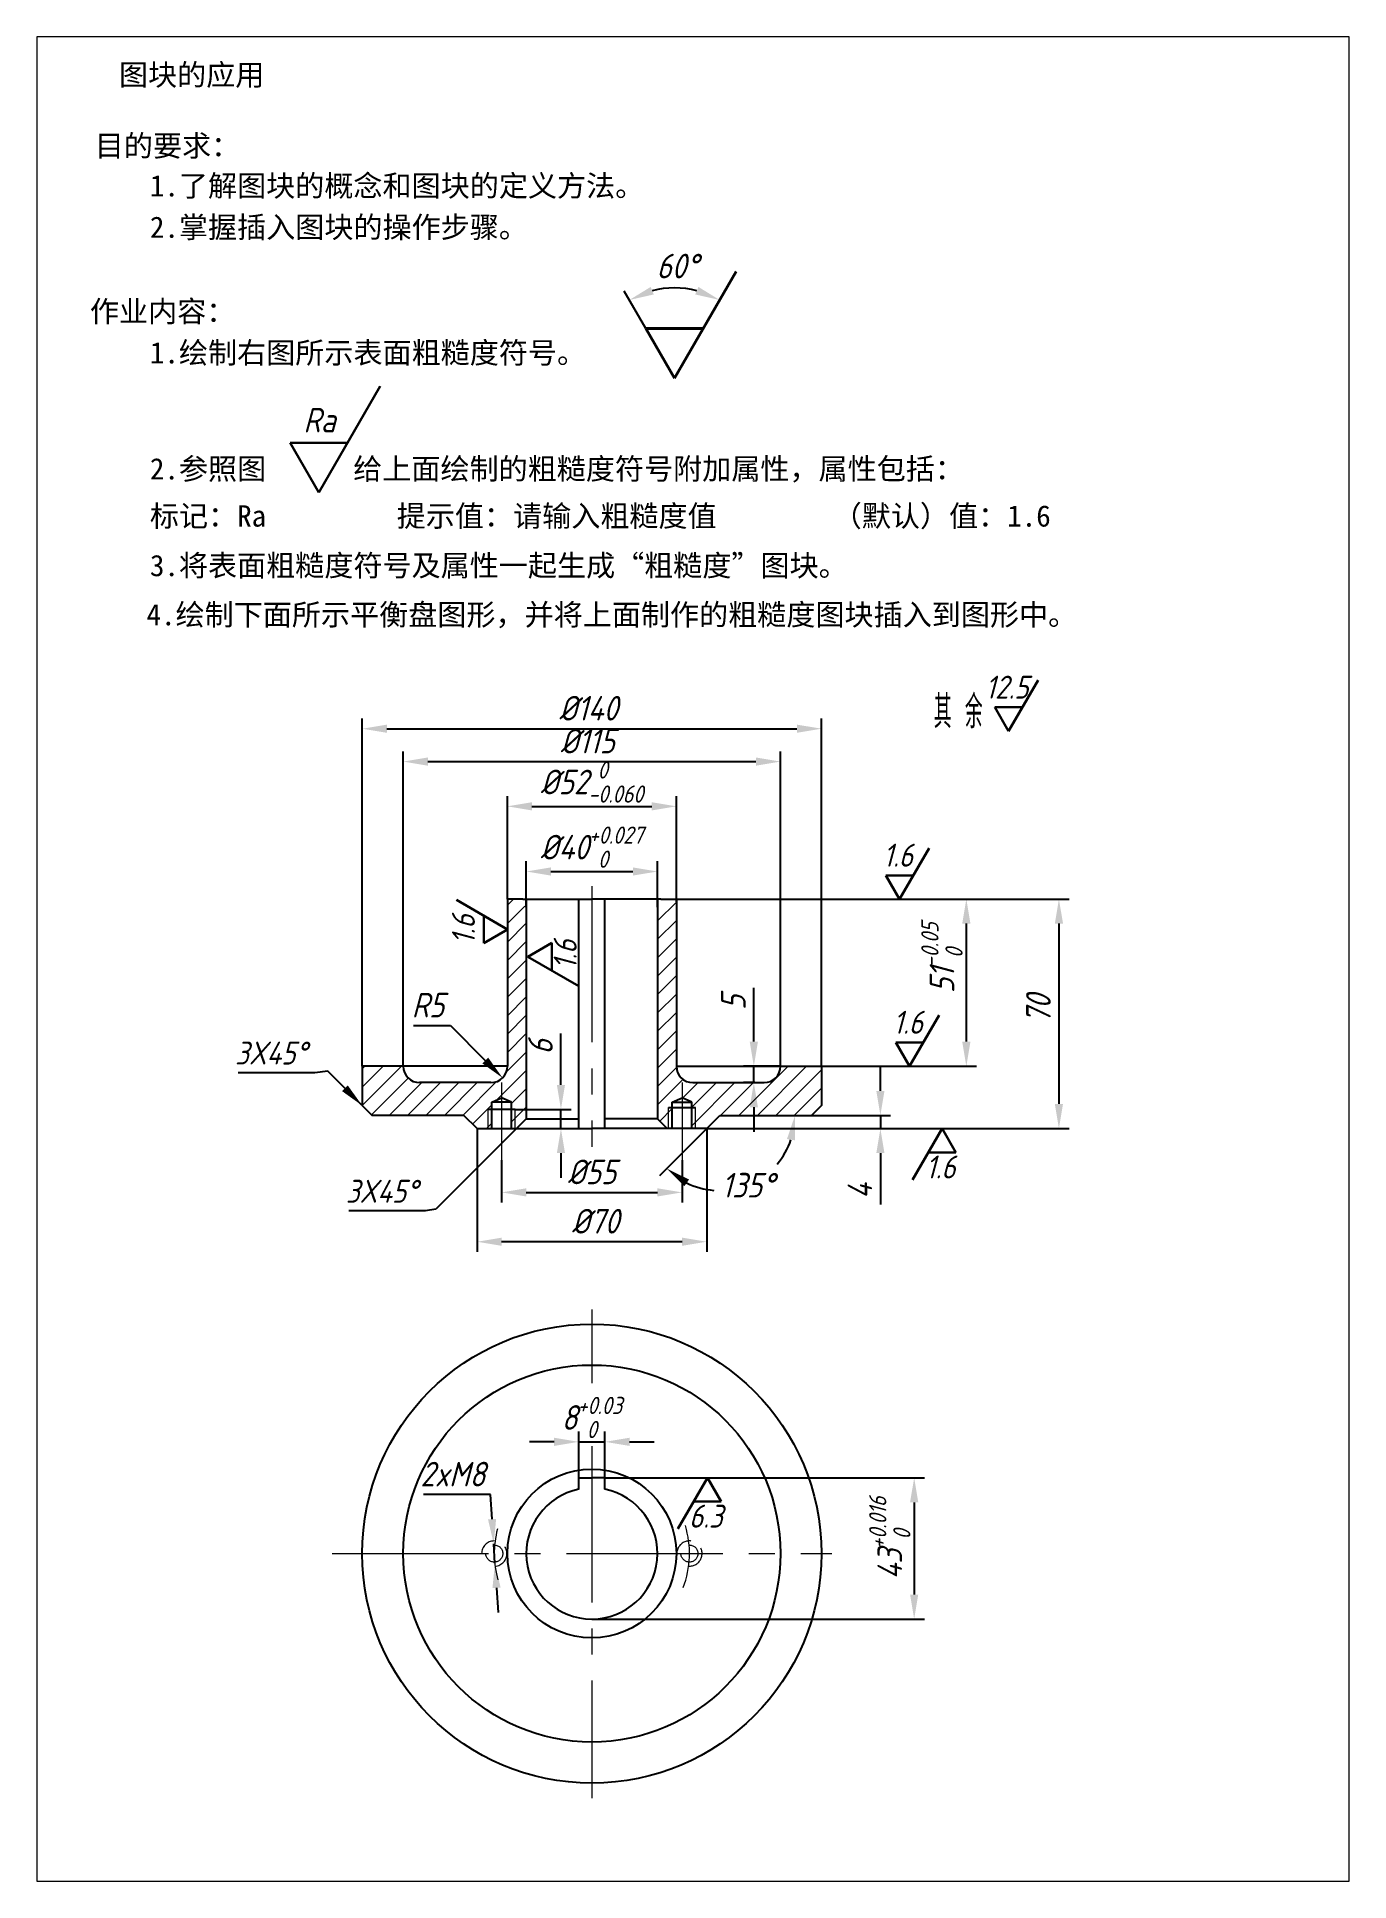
# Model space of a CAD drawing. Header units: millimetres. Extents: x 54 to 214, y 119 to 344.
import ezdxf

# ---------------------------------------------------------------- set-up
doc = ezdxf.new("R2010")
doc.units = ezdxf.units.MM
doc.linetypes.add('CENTER2', pattern=[28.575, 19.05, -3.175, 3.175, -3.175])
doc.linetypes.add('HIDDEN2', pattern=[4.7625, 3.175, -1.5875])
for name, color, linetype, lineweight in [('cen', 5, 'CENTER2', 20), ('dim', 5, 'Continuous', 20), ('细实线', 5, 'Continuous', 30), ('细实线层', 5, 'Continuous', 20), ('虚线层', 5, 'HIDDEN2', 20)]:
    doc.layers.add(name, color=color, linetype=linetype, lineweight=lineweight)
doc.styles.add('gb', font='gbeitc.shx', dxfattribs={"bigfont": 'gbcbig.shx'})
doc.styles.add('上炼样式', font='gbenor.shx', dxfattribs={"width": 0.75, "bigfont": 'gbcbig.shx'})
doc.styles.add('宋体', font='SimSun.ttf')
doc.dimstyles.new('习题', dxfattribs={"dimtxt": 3, "dimasz": 3, "dimexe": 1.25, "dimexo": 0, "dimgap": 1, "dimtad": 1, "dimdec": 0, "dimdsep": 46, "dimtxsty": 'gb', "dimcen": 2.5, "dimadec": 0, "dimazin": 0, "dimtfac": 1, "dimtdec": 0, "dimtmove": 0, "dimatfit": 3, "dimfxl": 0, "dimarcsym": 0})
doc.dimstyles.new('习题$2', dxfattribs={"dimtxt": 3, "dimasz": 3, "dimexe": 1.25, "dimexo": 0, "dimgap": 1, "dimtad": 2, "dimtih": 1, "dimtoh": 1, "dimdec": 0, "dimdsep": 46, "dimtxsty": 'gb', "dimcen": 2.5, "dimadec": 0, "dimazin": 0, "dimtfac": 1, "dimtdec": 0, "dimtmove": 1, "dimatfit": 2, "dimfxl": 0, "dimarcsym": 0})
doc.dimstyles.new('习题scale', dxfattribs={"dimtxt": 3, "dimasz": 3, "dimexe": 1.25, "dimexo": 0, "dimgap": 1, "dimtad": 1, "dimdec": 0, "dimlfac": 2.5, "dimdsep": 46, "dimtxsty": 'gb', "dimcen": 2.5, "dimadec": 0, "dimazin": 0, "dimtfac": 1, "dimtdec": 0, "dimtmove": 0, "dimatfit": 0, "dimfxl": 0, "dimarcsym": 0})
doc.dimstyles.new('习题scale$2', dxfattribs={"dimtxt": 3, "dimasz": 3, "dimexe": 1.25, "dimexo": 0, "dimgap": 1, "dimtad": 1, "dimtih": 1, "dimtoh": 1, "dimdec": 0, "dimlfac": 2.5, "dimdsep": 46, "dimtxsty": 'gb', "dimcen": 2.5, "dimadec": 0, "dimazin": 0, "dimtfac": 1, "dimtdec": 0, "dimtmove": 0, "dimatfit": 0, "dimfxl": 0, "dimarcsym": 0})
doc.dimstyles.new('习题scale$3', dxfattribs={"dimtxt": 3, "dimasz": 3, "dimexe": 1.25, "dimexo": 0, "dimgap": 1, "dimtad": 1, "dimtih": 1, "dimtoh": 1, "dimdec": 0, "dimlfac": 2.5, "dimdsep": 46, "dimtxsty": 'gb', "dimcen": 2.5, "dimadec": 0, "dimazin": 0, "dimtfac": 1, "dimtdec": 0, "dimtmove": 0, "dimatfit": 0, "dimfxl": 0, "dimarcsym": 0})
doc.dimstyles.new('习题scale$4', dxfattribs={"dimtxt": 3, "dimasz": 3, "dimexe": 1.25, "dimexo": 0, "dimgap": 1, "dimtad": 1, "dimtih": 1, "dimtoh": 1, "dimdec": 0, "dimlfac": 2.5, "dimdsep": 46, "dimtxsty": 'gb', "dimcen": 2.5, "dimadec": 0, "dimazin": 0, "dimtfac": 1, "dimtdec": 0, "dimtmove": 0, "dimatfit": 0, "dimfxl": 0, "dimarcsym": 0})

# ---------------------------------------------------------------- blocks, each defined once
blk = doc.blocks.new('*D14')
at = {"layer": 'Defpoints', "color": 0}
for p in [(138.85, 315.17), (129.44, 313.02), (127.85, 308.24), (131.35, 302.18), (131.35, 302.18)]:
    blk.add_point(p, dxfattribs=at)
at = {"layer": 'dim', "color": 0, "lineweight": -2}
blk.add_line((127.85, 308.24), (125.22, 312.79), dxfattribs=at)
blk.add_arc((131.35, 302.18), 11, 75.6702, 104.3298, dxfattribs=at)
at = {"layer": 'dim', "color": 0}
for points in [[(128.81, 312.38), (128.44, 313.3), (125.85, 311.71)], [(134.26, 313.3), (133.88, 312.38), (136.85, 311.71)]]:
    blk.add_solid(points, dxfattribs=at)
at = {"layer": 'dim', "color": 0, "insert": (131.68, 315.85), "char_height": 3, "attachment_point": 5, "style": 'gb'}
blk.add_mtext('60°', dxfattribs=at)
blk = doc.blocks.new('*D3')
at = {"layer": 'Defpoints', "color": 0}
for p in [(107.27, 210.62), (135.27, 210.62), (107.27, 196.81)]:
    blk.add_point(p, dxfattribs=at)
at = {"layer": 'dim', "color": 0, "lineweight": -2}
for p, q in [((107.27, 210.62), (107.27, 195.56)), ((135.27, 210.62), (135.27, 195.56)), ((132.27, 196.81), (110.27, 196.81))]:
    blk.add_line(p, q, dxfattribs=at)
at = {"layer": 'dim', "color": 0}
for points in [[(110.27, 197.31), (110.27, 196.31), (107.27, 196.81)], [(132.27, 197.31), (132.27, 196.31), (135.27, 196.81)]]:
    blk.add_solid(points, dxfattribs=at)
at = {"layer": 'dim', "color": 0, "insert": (121.69, 199.31), "char_height": 3, "attachment_point": 5, "style": 'gb'}
blk.add_mtext('%%c70', dxfattribs=at)
blk = doc.blocks.new('*D4')
at = {"layer": 'Defpoints', "color": 0}
for p in [(110.27, 206.77), (132.27, 206.77), (132.27, 202.83)]:
    blk.add_point(p, dxfattribs=at)
at = {"layer": 'dim', "color": 0, "lineweight": -2}
for p, q in [((110.27, 206.77), (110.27, 201.58)), ((132.27, 206.77), (132.27, 201.58)), ((113.27, 202.83), (129.27, 202.83))]:
    blk.add_line(p, q, dxfattribs=at)
at = {"layer": 'dim', "color": 0}
for points in [[(113.27, 203.33), (113.27, 202.33), (110.27, 202.83)], [(129.27, 203.33), (129.27, 202.33), (132.27, 202.83)]]:
    blk.add_solid(points, dxfattribs=at)
at = {"layer": 'dim', "color": 0, "insert": (121.27, 205.33), "char_height": 3, "attachment_point": 5, "style": 'gb'}
blk.add_mtext('%%C55', dxfattribs=at)
blk = doc.blocks.new('*D5')
at = {"layer": 'Defpoints', "color": 0}
for p in [(144.27, 255.39), (98.27, 218.22), (144.27, 218.22)]:
    blk.add_point(p, dxfattribs=at)
at = {"layer": 'dim', "color": 0, "lineweight": -2}
for p, q in [((98.27, 218.22), (98.27, 256.64)), ((144.27, 218.22), (144.27, 256.64)), ((101.27, 255.39), (141.27, 255.39))]:
    blk.add_line(p, q, dxfattribs=at)
at = {"layer": 'dim', "color": 0}
for points in [[(101.27, 255.89), (101.27, 254.89), (98.27, 255.39)], [(141.27, 255.89), (141.27, 254.89), (144.27, 255.39)]]:
    blk.add_solid(points, dxfattribs=at)
at = {"layer": 'dim', "color": 0, "insert": (120.75, 257.89), "char_height": 3, "attachment_point": 5, "style": 'gb'}
blk.add_mtext('%%c115', dxfattribs=at)
blk = doc.blocks.new('*D6')
at = {"layer": 'Defpoints', "color": 0}
for p in [(149.27, 259.4), (93.27, 218.22), (149.27, 218.22)]:
    blk.add_point(p, dxfattribs=at)
at = {"layer": 'dim', "color": 0, "lineweight": -2}
for p, q in [((93.27, 218.22), (93.27, 260.65)), ((96.27, 259.4), (146.27, 259.4)), ((149.27, 218.22), (149.27, 260.65))]:
    blk.add_line(p, q, dxfattribs=at)
at = {"layer": 'dim', "color": 0}
for points in [[(96.27, 259.9), (96.27, 258.9), (93.27, 259.4)], [(146.27, 259.9), (146.27, 258.9), (149.27, 259.4)]]:
    blk.add_solid(points, dxfattribs=at)
at = {"layer": 'dim', "color": 0, "insert": (120.85, 261.9), "char_height": 3, "attachment_point": 5, "style": 'gb'}
blk.add_mtext('%%C140', dxfattribs=at)
blk = doc.blocks.new('*D7')
at = {"layer": 'Defpoints', "color": 0}
for p in [(109.3, 159.97), (109.45, 157.58)]:
    blk.add_point(p, dxfattribs=at)
at = {"layer": 'dim', "color": 0, "lineweight": -2}
for p, q in [((108.91, 165.96), (100.73, 165.96)), ((109.11, 162.97), (108.91, 165.96)), ((109.45, 157.58), (109.3, 159.97)), ((109.64, 154.58), (109.84, 151.59))]:
    blk.add_line(p, q, dxfattribs=at)
at = {"layer": 'dim', "color": 0}
for points in [[(109.6, 163), (108.61, 162.93), (109.3, 159.97)], [(110.14, 154.62), (109.15, 154.55), (109.45, 157.58)]]:
    blk.add_solid(points, dxfattribs=at)
at = {"layer": 'dim', "color": 0, "insert": (104.32, 168.46), "char_height": 3, "attachment_point": 5, "style": 'gb'}
blk.add_mtext('2xM8', dxfattribs=at)
blk = doc.blocks.new('*D8')
at = {"layer": 'Defpoints', "color": 0}
for p in [(131.57, 238.62), (135.27, 210.62), (178.22, 210.62)]:
    blk.add_point(p, dxfattribs=at)
at = {"layer": 'dim', "color": 0, "lineweight": -2}
for p, q in [((131.57, 238.62), (179.47, 238.62)), ((178.22, 235.62), (178.22, 213.62)), ((135.27, 210.62), (179.47, 210.62))]:
    blk.add_line(p, q, dxfattribs=at)
at = {"layer": 'dim', "color": 0}
for points in [[(177.72, 235.62), (178.72, 235.62), (178.22, 238.62)], [(177.72, 213.62), (178.72, 213.62), (178.22, 210.62)]]:
    blk.add_solid(points, dxfattribs=at)
at = {"layer": 'dim', "color": 0, "insert": (175.72, 225.2), "char_height": 3, "attachment_point": 5, "rotation": 90, "style": 'gb'}
blk.add_mtext('70', dxfattribs=at)
blk = doc.blocks.new('*D9')
at = {"layer": 'Defpoints', "color": 0}
for p in [(148.07, 212.22), (135.27, 210.62), (156.45, 210.62)]:
    blk.add_point(p, dxfattribs=at)
at = {"layer": 'dim', "color": 0, "lineweight": -2}
for p, q in [((156.45, 215.22), (156.45, 218.22)), ((148.07, 212.22), (157.7, 212.22)), ((156.45, 212.22), (156.45, 210.62)), ((135.27, 210.62), (157.7, 210.62)), ((156.45, 207.62), (156.45, 201.37))]:
    blk.add_line(p, q, dxfattribs=at)
at = {"layer": 'dim', "color": 0}
for points in [[(155.95, 215.22), (156.95, 215.22), (156.45, 212.22)], [(155.95, 207.62), (156.95, 207.62), (156.45, 210.62)]]:
    blk.add_solid(points, dxfattribs=at)
at = {"layer": 'dim', "color": 0, "insert": (153.95, 202.99), "char_height": 3, "attachment_point": 5, "rotation": 90, "style": 'gb'}
blk.add_mtext('4', dxfattribs=at)
blk = doc.blocks.new('*D10')
at = {"layer": 'Defpoints', "color": 0}
for p in [(141.02, 216.22), (141.16, 216.22), (144.27, 218.22)]:
    blk.add_point(p, dxfattribs=at)
at = {"layer": 'dim', "color": 0, "lineweight": -2}
for p, q in [((141.02, 221.22), (141.02, 227.78)), ((144.27, 218.22), (139.77, 218.22)), ((141.16, 216.22), (139.77, 216.22)), ((141.02, 216.22), (141.02, 218.22)), ((141.02, 213.22), (141.02, 210.22))]:
    blk.add_line(p, q, dxfattribs=at)
at = {"layer": 'dim', "color": 0}
for points in [[(140.52, 221.22), (141.52, 221.22), (141.02, 218.22)], [(140.52, 213.22), (141.52, 213.22), (141.02, 216.22)]]:
    blk.add_solid(points, dxfattribs=at)
at = {"layer": 'dim', "color": 0, "insert": (138.52, 226), "char_height": 3, "attachment_point": 5, "rotation": 90, "style": 'gb'}
blk.add_mtext('5', dxfattribs=at)
blk = doc.blocks.new('*D15')
at = {"layer": 'Defpoints', "color": 0}
for p in [(131.57, 249.93), (110.97, 238.62), (131.57, 238.28)]:
    blk.add_point(p, dxfattribs=at)
at = {"layer": 'dim', "color": 0, "lineweight": -2}
for p, q in [((110.97, 238.62), (110.97, 251.18)), ((113.97, 249.93), (128.57, 249.93)), ((131.57, 238.28), (131.57, 251.18))]:
    blk.add_line(p, q, dxfattribs=at)
at = {"layer": 'dim', "color": 0}
for points in [[(113.97, 250.43), (113.97, 249.43), (110.97, 249.93)], [(128.57, 250.43), (128.57, 249.43), (131.57, 249.93)]]:
    blk.add_solid(points, dxfattribs=at)
at = {"layer": 'dim', "color": 0, "insert": (121.27, 252.9), "char_height": 3, "attachment_point": 5, "style": 'gb'}
blk.add_mtext('\\A1;%%c52{\\H0.7x;\\S 0^ -0.060;}', dxfattribs=at)
blk = doc.blocks.new('*D11')
at = {"layer": 'Defpoints', "color": 0}
for p in [(129.27, 241.98), (113.27, 237.61), (129.27, 237.61)]:
    blk.add_point(p, dxfattribs=at)
at = {"layer": 'dim', "color": 0, "lineweight": -2}
for p, q in [((113.27, 237.61), (113.27, 243.23)), ((129.27, 237.61), (129.27, 243.23)), ((116.27, 241.98), (126.27, 241.98))]:
    blk.add_line(p, q, dxfattribs=at)
at = {"layer": 'dim', "color": 0}
for points in [[(116.27, 242.48), (116.27, 241.48), (113.27, 241.98)], [(126.27, 242.48), (126.27, 241.48), (129.27, 241.98)]]:
    blk.add_solid(points, dxfattribs=at)
at = {"layer": 'dim', "color": 0, "insert": (121.27, 244.95), "char_height": 3, "attachment_point": 5, "style": 'gb'}
blk.add_mtext('\\A1;%%c40{\\H0.7x;\\S+0.027^  0;}', dxfattribs=at)
blk = doc.blocks.new('*D16')
at = {"layer": 'Defpoints', "color": 0}
for p in [(108.97, 218.22), (110.39, 216.8)]:
    blk.add_point(p, dxfattribs=at)
at = {"layer": 'dim', "color": 0, "lineweight": -2}
for p, q in [((99.53, 223.18), (104.03, 223.18)), ((104.03, 223.18), (108.27, 218.93))]:
    blk.add_line(p, q, dxfattribs=at)
at = {"layer": 'dim', "color": 0}
blk.add_solid([(108.62, 219.28), (107.91, 218.57), (110.39, 216.8)], dxfattribs=at)
at = {"layer": 'dim', "color": 0, "insert": (101.28, 225.68), "char_height": 3, "attachment_point": 5, "style": 'gb'}
blk.add_mtext('R5', dxfattribs=at)
blk = doc.blocks.new('*D17')
at = {"layer": 'Defpoints', "color": 0}
for p in [(131.57, 238.62), (149.27, 218.22), (166.93, 218.22)]:
    blk.add_point(p, dxfattribs=at)
at = {"layer": 'dim', "color": 0, "lineweight": -2}
for p, q in [((131.57, 238.62), (168.18, 238.62)), ((166.93, 235.62), (166.93, 221.22)), ((149.27, 218.22), (168.18, 218.22))]:
    blk.add_line(p, q, dxfattribs=at)
at = {"layer": 'dim', "color": 0}
for points in [[(166.43, 235.62), (167.43, 235.62), (166.93, 238.62)], [(166.43, 221.22), (167.43, 221.22), (166.93, 218.22)]]:
    blk.add_solid(points, dxfattribs=at)
at = {"layer": 'dim', "color": 0, "insert": (163.96, 231.45), "char_height": 3, "attachment_point": 5, "rotation": 90, "style": 'gb'}
blk.add_mtext('\\A1;51{\\H0.7x;\\S-0.05^  0;}', dxfattribs=at)
blk = doc.blocks.new('*D18')
at = {"layer": 'Defpoints', "color": 0}
for p in [(122.87, 172.4), (119.67, 168.01), (122.87, 168.01)]:
    blk.add_point(p, dxfattribs=at)
at = {"layer": 'dim', "color": 0, "lineweight": -2}
for p, q in [((119.67, 168.01), (119.67, 173.65)), ((122.87, 168.01), (122.87, 173.65)), ((116.67, 172.4), (113.67, 172.4)), ((119.67, 172.4), (122.87, 172.4)), ((125.87, 172.4), (128.87, 172.4))]:
    blk.add_line(p, q, dxfattribs=at)
at = {"layer": 'dim', "color": 0}
for points in [[(116.67, 172.9), (116.67, 171.9), (119.67, 172.4)], [(125.87, 172.9), (125.87, 171.9), (122.87, 172.4)]]:
    blk.add_solid(points, dxfattribs=at)
at = {"layer": 'dim', "color": 0, "insert": (121.27, 175.37), "char_height": 3, "attachment_point": 5, "style": 'gb'}
blk.add_mtext('\\A1;8{\\H2.100000;\\S+0.03^  0;}', dxfattribs=at)
blk = doc.blocks.new('*D19')
at = {"layer": 'Defpoints', "color": 0}
for p in [(122.87, 168.01), (121.28, 150.77), (160.57, 150.77)]:
    blk.add_point(p, dxfattribs=at)
at = {"layer": 'dim', "color": 0, "lineweight": -2}
for p, q in [((122.87, 168.01), (161.82, 168.01)), ((160.57, 165.01), (160.57, 153.77)), ((121.28, 150.77), (161.82, 150.77))]:
    blk.add_line(p, q, dxfattribs=at)
at = {"layer": 'dim', "color": 0}
for points in [[(160.07, 165.01), (161.07, 165.01), (160.57, 168.01)], [(160.07, 153.77), (161.07, 153.77), (160.57, 150.77)]]:
    blk.add_solid(points, dxfattribs=at)
at = {"layer": 'dim', "color": 0, "insert": (157.6, 160.67), "char_height": 3, "attachment_point": 5, "rotation": 90, "style": 'gb'}
blk.add_mtext('\\A1;43{\\H2.100000;\\S+0.016^  0;}', dxfattribs=at)
blk = doc.blocks.new('*D20')
at = {"layer": 'Defpoints', "color": 0}
for p in [(136.87, 212.22), (136.87, 212.22), (148.07, 212.22), (135.27, 210.62), (143.36, 205.74)]:
    blk.add_point(p, dxfattribs=at)
at = {"layer": 'dim', "color": 0, "lineweight": -2}
blk.add_line((135.27, 210.62), (129.51, 204.85), dxfattribs=at)
for start, end in [(319.7042, 341.1692), (243.8308, 265.3242)]:
    blk.add_arc((136.87, 212.22), 9.17, start, end, dxfattribs=at)
at = {"layer": 'dim', "color": 0}
for points in [[(145.06, 209.34), (146.05, 209.18), (146.04, 212.22)], [(132.54, 203.58), (133.12, 204.4), (130.39, 205.74)]]:
    blk.add_solid(points, dxfattribs=at)
at = {"layer": 'dim', "color": 0, "insert": (140.28, 203.71), "char_height": 3, "attachment_point": 5, "style": 'gb'}
blk.add_mtext('135°', dxfattribs=at)
blk = doc.blocks.new('*D22')
at = {"layer": 'Defpoints', "color": 0}
for p in [(111.91, 212.95), (111.91, 210.62), (117.5, 210.62)]:
    blk.add_point(p, dxfattribs=at)
at = {"layer": 'dim', "color": 0, "lineweight": -2}
for p, q in [((117.5, 215.95), (117.5, 222.2)), ((111.91, 212.95), (118.75, 212.95)), ((117.5, 210.62), (117.5, 212.95)), ((111.91, 210.62), (118.75, 210.62)), ((117.5, 207.62), (117.5, 204.62))]:
    blk.add_line(p, q, dxfattribs=at)
at = {"layer": 'dim', "color": 0}
for points in [[(117, 215.95), (118, 215.95), (117.5, 212.95)], [(117, 207.62), (118, 207.62), (117.5, 210.62)]]:
    blk.add_solid(points, dxfattribs=at)
at = {"layer": 'dim', "color": 0, "insert": (115, 220.57), "char_height": 3, "attachment_point": 5, "rotation": 90, "style": 'gb'}
blk.add_mtext('6', dxfattribs=at)

msp = doc.modelspace()

# ---------------------------------------------------------------- hatches: boundary and pattern name
at = {"layer": 'dim'}
h = msp.add_hatch(dxfattribs=at)
h.set_pattern_fill('ANSI31', color=256, scale=0.5, style=0)
h.set_pattern_definition([(45, (-141.3983, 124.6879), (-1.122532, 1.122532), [])])
h.paths.add_polyline_path([(131.57, 238.62), (130.29, 238.62), (129.27, 237.61), (129.27, 211.82), (130.47, 210.62), (131.07, 210.62), (131.07, 213.82), (132.27, 214.36), (133.47, 213.82), (133.47, 210.62), (135.27, 210.62), (136.87, 212.22), (148.07, 212.22), (149.27, 213.42), (149.27, 218.22), (144.27, 218.22, -0.414214), (142.27, 216.22), (133.57, 216.22, -0.414214), (131.57, 218.22)])
h.paths.add_polyline_path([(105.67, 212.22), (107.27, 210.62), (109.07, 210.62), (109.07, 213.82), (110.27, 214.36), (111.47, 213.82), (111.47, 210.62), (112.07, 210.62), (113.27, 211.82), (113.27, 237.61), (112.26, 238.62), (110.97, 238.62), (110.97, 234.93), (110.99, 234.92), (110.97, 234.91), (110.97, 218.22, -0.414214), (108.97, 216.22), (100.27, 216.22, -0.414214), (98.27, 218.22), (93.27, 218.22), (93.27, 213.42), (94.47, 212.22)])

# ---------------------------------------------------------------- linework, layer by layer
for p, q in [((110.97, 238.62), (110.97, 218.22)), ((112.87, 238.62), (110.97, 238.62)), ((112.87, 238.62), (121.27, 238.62)), ((113.27, 238.62), (113.27, 211.82)), ((119.67, 210.62), (119.67, 238.62)), ((129.67, 238.62), (121.27, 238.62)), ((122.87, 210.62), (122.87, 238.62)), ((129.27, 238.62), (129.27, 211.82)), ((129.67, 238.62), (131.57, 238.62)), ((131.57, 238.62), (131.57, 218.22)), ((110.97, 218.22), (93.27, 218.22)), ((93.27, 218.22), (93.27, 213.42)), ((98.27, 218.22), (98.27, 218.22)), ((108.97, 216.22), (100.27, 216.22)), ((110.97, 218.22), (110.97, 218.22)), ((131.57, 218.22), (149.27, 218.22)), ((131.57, 218.22), (131.57, 218.22)), ((133.57, 216.22), (142.27, 216.22)), ((144.27, 218.22), (144.27, 218.22)), ((149.27, 218.22), (149.27, 213.42)), ((109.07, 213.82), (110.27, 214.36)), ((111.47, 213.82), (109.07, 213.82)), ((109.07, 210.62), (109.07, 213.82)), ((111.47, 213.82), (110.27, 214.36)), ((111.47, 210.62), (111.47, 213.82)), ((131.07, 213.82), (132.27, 214.36)), ((131.07, 210.62), (131.07, 213.82)), ((131.07, 213.82), (133.47, 213.82)), ((133.47, 213.82), (132.27, 214.36)), ((133.47, 210.62), (133.47, 213.82)), ((93.27, 213.42), (94.47, 212.22)), ((105.67, 212.22), (94.47, 212.22)), ((107.27, 210.62), (105.67, 212.22)), ((111.91, 212.95), (108.63, 212.95)), ((113.27, 211.82), (112.07, 210.62)), ((113.27, 211.82), (119.67, 211.82)), ((129.27, 211.82), (122.87, 211.82)), ((129.27, 211.82), (130.47, 210.62)), ((130.63, 213.2), (133.91, 213.2)), ((135.27, 210.62), (136.87, 212.22)), ((136.87, 212.22), (148.07, 212.22)), ((149.27, 213.42), (148.07, 212.22)), ((107.27, 210.62), (112.07, 210.62)), ((112.07, 210.62), (121.27, 210.62)), ((130.47, 210.62), (121.27, 210.62)), ((135.27, 210.62), (130.47, 210.62)), ((119.67, 168.01), (121.27, 168.01)), ((119.67, 166.61), (119.67, 168.01)), ((122.87, 168.01), (121.27, 168.01)), ((122.87, 166.61), (122.87, 168.01))]:
    msp.add_line(p, q)
for radius in [28, 23, 10.3]:
    msp.add_circle((121.27, 158.77), radius)
for centre, radius, start, end in [((100.27, 218.22), 2, 180, 270), ((108.97, 218.22), 2, 270, 0), ((133.57, 218.22), 2, 180, 270), ((142.27, 218.22), 2, 270, 0), ((121.27, 158.77), 8, 101.537, 78.463)]:
    msp.add_arc(centre, radius, start, end)
at = {"layer": 'cen'}
for p, q in [((121.27, 240.19), (121.28, 208.37)), ((110.27, 216.22), (110.27, 206.77)), ((132.27, 216.22), (132.27, 206.77)), ((121.28, 188.53), (121.28, 179.54)), ((121.28, 171.85), (121.28, 128.91)), ((89.6, 158.77), (150.54, 158.77))]:
    msp.add_line(p, q, dxfattribs=at)
for start, end in [(339.5513, 16.6801), (165.3856, 195.7242)]:
    msp.add_arc((121.27, 158.77), 11.9, start, end, dxfattribs=at)
at = {"layer": 'dim'}
for p, q in [((108.63, 210.62), (108.63, 212.95)), ((111.91, 210.62), (111.91, 212.95)), ((130.63, 210.62), (130.63, 213.2)), ((133.91, 210.62), (133.91, 213.2)), ((122.87, 168.01), (127.71, 168.01))]:
    msp.add_line(p, q, dxfattribs=at)
at = {"layer": '细实线', "lineweight": 40}
for p, q in [((131.35, 302.18), (138.85, 315.17)), ((131.35, 302.18), (127.85, 308.24)), ((127.85, 308.24), (134.85, 308.24))]:
    msp.add_line(p, q, dxfattribs=at)
at = {"layer": '细实线'}
for p, q in [((87.97, 288.21), (95.47, 301.2)), ((87.97, 288.21), (84.47, 294.27)), ((84.47, 294.27), (91.47, 294.27)), ((172.07, 259.1), (175.67, 265.34)), ((170.39, 262.01), (173.75, 262.01)), ((172.07, 259.1), (170.39, 262.01)), ((158.8, 238.6), (162.4, 244.83)), ((157.12, 241.51), (160.48, 241.51)), ((158.8, 238.6), (157.12, 241.51)), ((110.99, 234.92), (104.76, 238.52)), ((108.08, 233.24), (108.08, 236.6)), ((110.99, 234.92), (108.08, 233.24)), ((113.46, 231.59), (116.37, 233.27)), ((116.37, 233.27), (116.37, 229.91)), ((113.46, 231.59), (119.69, 227.99)), ((160.01, 218.22), (163.61, 224.45)), ((158.33, 221.13), (161.69, 221.13)), ((160.01, 218.22), (158.33, 221.13)), ((163.98, 210.62), (160.38, 204.38)), ((163.98, 210.62), (165.66, 207.71)), ((165.66, 207.71), (162.3, 207.71)), ((135.36, 168.01), (131.76, 161.78)), ((135.36, 168.01), (137.04, 165.1)), ((137.04, 165.1), (133.68, 165.1))]:
    msp.add_line(p, q, dxfattribs=at)
at = {"layer": '细实线层'}
for p, q in [((53.6, 343.81), (53.6, 118.81)), ((213.6, 343.81), (53.6, 343.81)), ((213.6, 118.81), (213.6, 343.81)), ((53.6, 118.81), (213.6, 118.81))]:
    msp.add_line(p, q, dxfattribs=at)
at = {"layer": '虚线层'}
for centre in [(109.37, 158.77), (133.17, 158.77)]:
    msp.add_circle(centre, 1.04, dxfattribs=at)
for centre, start in [((109.37, 158.77), 273.4688), ((133.17, 158.77), 266.5312)]:
    msp.add_arc(centre, 1.54, start, 180, dxfattribs=at)

# ---------------------------------------------------------------- texts
at = {"style": '宋体'}
for s, p in [('  图块的应用', (60.07, 337.88)), ('目的要求：', (60.66, 329.22)), ('1.了解图块的概念和图块的定义方法。', (67.38, 324.34)), ('2.掌握插入图块的操作步骤。', (67.38, 319.29)), ('作业内容：', (60.07, 309.02)), ('1.绘制右图所示表面粗糙度符号。', (67.38, 303.97)), ('2.参照图      给上面绘制的粗糙度符号附加属性，属性包括：', (67.38, 289.81)), ('标记：Ra         提示值：请输入粗糙度值        （默认）值：1.6', (67.38, 284.06)), ('3.将表面粗糙度符号及属性一起生成“粗糙度”图块。', (67.38, 278.01)), ('4.绘制下面所示平衡盘图形，并将上面制作的粗糙度图块插入到图形中。', (66.97, 272.02))]:
    msp.add_text(s, height=2.6, dxfattribs=at).set_placement(p)
at = {"layer": 'dim', "style": 'gb'}
msp.add_text('Ra', height=3, dxfattribs=at).set_placement((86.09, 295.55))
at = {"layer": 'dim', "style": '上炼样式', "width": 0.75}
msp.add_text('其 余', height=4, dxfattribs=at).set_placement((162.97, 259.46))
at = {"layer": 'dim', "char_height": 2.8, "width": 13.3124, "attachment_point": 5, "style": 'gb'}
for s, insert in [('12.5', (171.87, 264.47)), ('1.6', (158.6, 243.97)), ('1.6', (159.82, 223.59)), ('1.6', (163.79, 205.93)), ('6.3', (135.16, 163.33))]:
    msp.add_mtext(s, dxfattribs=dict(at, insert=insert))
at = {"layer": 'dim', "char_height": 2.8, "width": 13.3124, "attachment_point": 5, "rotation": 90, "style": 'gb'}
for insert in [(105.61, 234.91), (118.02, 231.84)]:
    msp.add_mtext('1.6', dxfattribs=dict(at, insert=insert))
at = {"layer": 'dim', "char_height": 2.8, "attachment_point": 9, "style": 'gb'}
for insert in [(86.49, 218.43), (99.99, 201.57)]:
    msp.add_mtext('3X45%%d', dxfattribs=dict(at, insert=insert))

# ---------------------------------------------------------------- dimensions: what is measured, and where the dimension line sits
at = {"layer": 'dim'}
for base, line1, line2, dimstyle, picture, middle in [((129.44, 313.02), ((131.35, 302.18), (138.85, 315.17)), ((131.35, 302.18), (127.85, 308.24)), '习题$2', '*D14', (131.62, 313.18)), ((143.36, 205.74), ((135.27, 210.62), (136.87, 212.22)), ((136.87, 212.22), (148.07, 212.22)), '习题scale$2', '*D20', (140.28, 203.71))]:
    dim = msp.add_angular_dim_2l(base=base, line1=line1, line2=line2, dimstyle=dimstyle, dxfattribs=at)
    dim.commit()
    dim.dimension.update_dxf_attribs({"geometry": picture, "text_midpoint": middle, "dimtype": 162})
for base, p1, p2, text, dimstyle, picture, middle in [((149.27, 259.4), (93.27, 218.22), (149.27, 218.22), '%%C140', '习题', '*D6', (120.85, 259.4)), ((144.27, 255.39), (98.27, 218.22), (144.27, 218.22), '%%c115', '习题scale', '*D5', (120.75, 255.39)), ((131.57478955, 249.933058), (110.97478955, 238.61866241), (131.57478955, 238.28014188), '\\A1;%%c<>{\\H0.7x;\\S 0^ -0.060;}', '习题scale', '*D15', (121.27478955, 249.933058)), ((129.27, 241.98), (113.27, 237.61), (129.27, 237.61), '\\A1;%%c<>{\\H0.7x;\\S+0.027^  0;}', '习题scale', '*D11', (121.27, 241.98)), ((107.27, 196.81), (135.27, 210.62), (107.27, 210.62), '%%c70', '习题', '*D3', (121.69, 196.81)), ((132.27, 202.83), (110.27, 206.77), (132.27, 206.77), '%%C55', '习题', '*D4', (121.27, 202.83))]:
    dim = msp.add_linear_dim(base=base, p1=p1, p2=p2, text=text, dimstyle=dimstyle, dxfattribs=at)
    dim.commit()
    dim.dimension.update_dxf_attribs({"geometry": picture, "text_midpoint": middle, "dimtype": 160})
for base, p1, p2, text, dimstyle, picture, middle in [((166.93, 218.22), (131.57, 238.62), (149.27, 218.22), '\\A1;<>{\\H0.7x;\\S-0.05^  0;}', '习题scale', '*D17', (166.93, 231.45)), ((178.22, 210.62), (131.57, 238.62), (135.27, 210.62), '70', '习题scale', '*D8', (178.22, 225.2)), ((141.02, 216.22), (144.27, 218.22), (141.16, 216.22), '5', '习题', '*D10', (141.02, 226)), ((156.45, 210.62), (148.07, 212.22), (135.27, 210.62), '4', '习题', '*D9', (156.45, 202.99))]:
    dim = msp.add_linear_dim(base=base, p1=p1, p2=p2, angle=90, text=text, dimstyle=dimstyle, dxfattribs=at)
    dim.commit()
    dim.dimension.update_dxf_attribs({"geometry": picture, "text_midpoint": middle, "dimtype": 160})
dim = msp.add_radius_dim(center=(108.97, 218.22), mpoint=(110.39, 216.8), dimstyle='习题scale$4', override={"dimtmove": 1}, dxfattribs=at)
dim.commit()
dim.dimension.update_dxf_attribs({"geometry": '*D16', "text_midpoint": (104.03, 223.18), "dimtype": 164})
dim = msp.add_linear_dim(base=(117.5, 210.62), p1=(111.91, 212.95), p2=(111.91, 210.62), angle=90, dimstyle='习题scale', dxfattribs=at)
dim.commit()
dim.dimension.update_dxf_attribs({"geometry": '*D22', "text_midpoint": (117.5, 220.57), "dimtype": 160})
for base, p1, p2, angle, override, picture, middle, dimtype in [((122.87, 172.4), (119.67, 168.01), (122.87, 168.01), 0, {"dimgap": 1, "dimzin": 12, "dimtol": 1, "dimlim": 0, "dimtp": 0.03, "dimtm": 0, "dimtfac": 0.7, "dimtdec": 3, "dimtolj": 1, "dimtzin": 8}, '*D18', (121.27, 172.4), 161), ((160.57, 150.77), (122.87, 168.01), (121.28, 150.77), 90, {"dimgap": 1, "dimtol": 1, "dimlim": 0, "dimtp": 0.016, "dimtm": 0, "dimtfac": 0.7, "dimtdec": 3, "dimtolj": 1}, '*D19', (160.57, 160.67), 160)]:
    dim = msp.add_linear_dim(base=base, p1=p1, p2=p2, angle=angle, dimstyle='习题scale', override=override, dxfattribs=at)
    dim.commit()
    dim.dimension.update_dxf_attribs({"geometry": picture, "text_midpoint": middle, "dimtype": dimtype})
dim = msp.add_diameter_dim_2p(p1=(109.45, 157.58), p2=(109.3, 159.97), text='2xM8', dimstyle='习题scale$3', dxfattribs=at)
dim.commit()
dim.dimension.update_dxf_attribs({"geometry": '*D7', "text_midpoint": (104.32, 165.96), "dimtype": 163})

# ---------------------------------------------------------------- leaders
at = {"layer": 'dim', "annotation_type": 0, "has_hookline": 1, "hookline_direction": 1, "text_width": 8.34}
msp.add_leader([(93.27, 213.42), (89.06, 217.63), (87.49, 217.43)], dimstyle='习题', dxfattribs=at)
msp.add_leader([(112.07, 210.62), (102.23, 200.77), (100.99, 200.57)], dimstyle='习题', override={"dimldrblk": 'None'}, dxfattribs=at)

doc.saveas('drawing.dxf')
